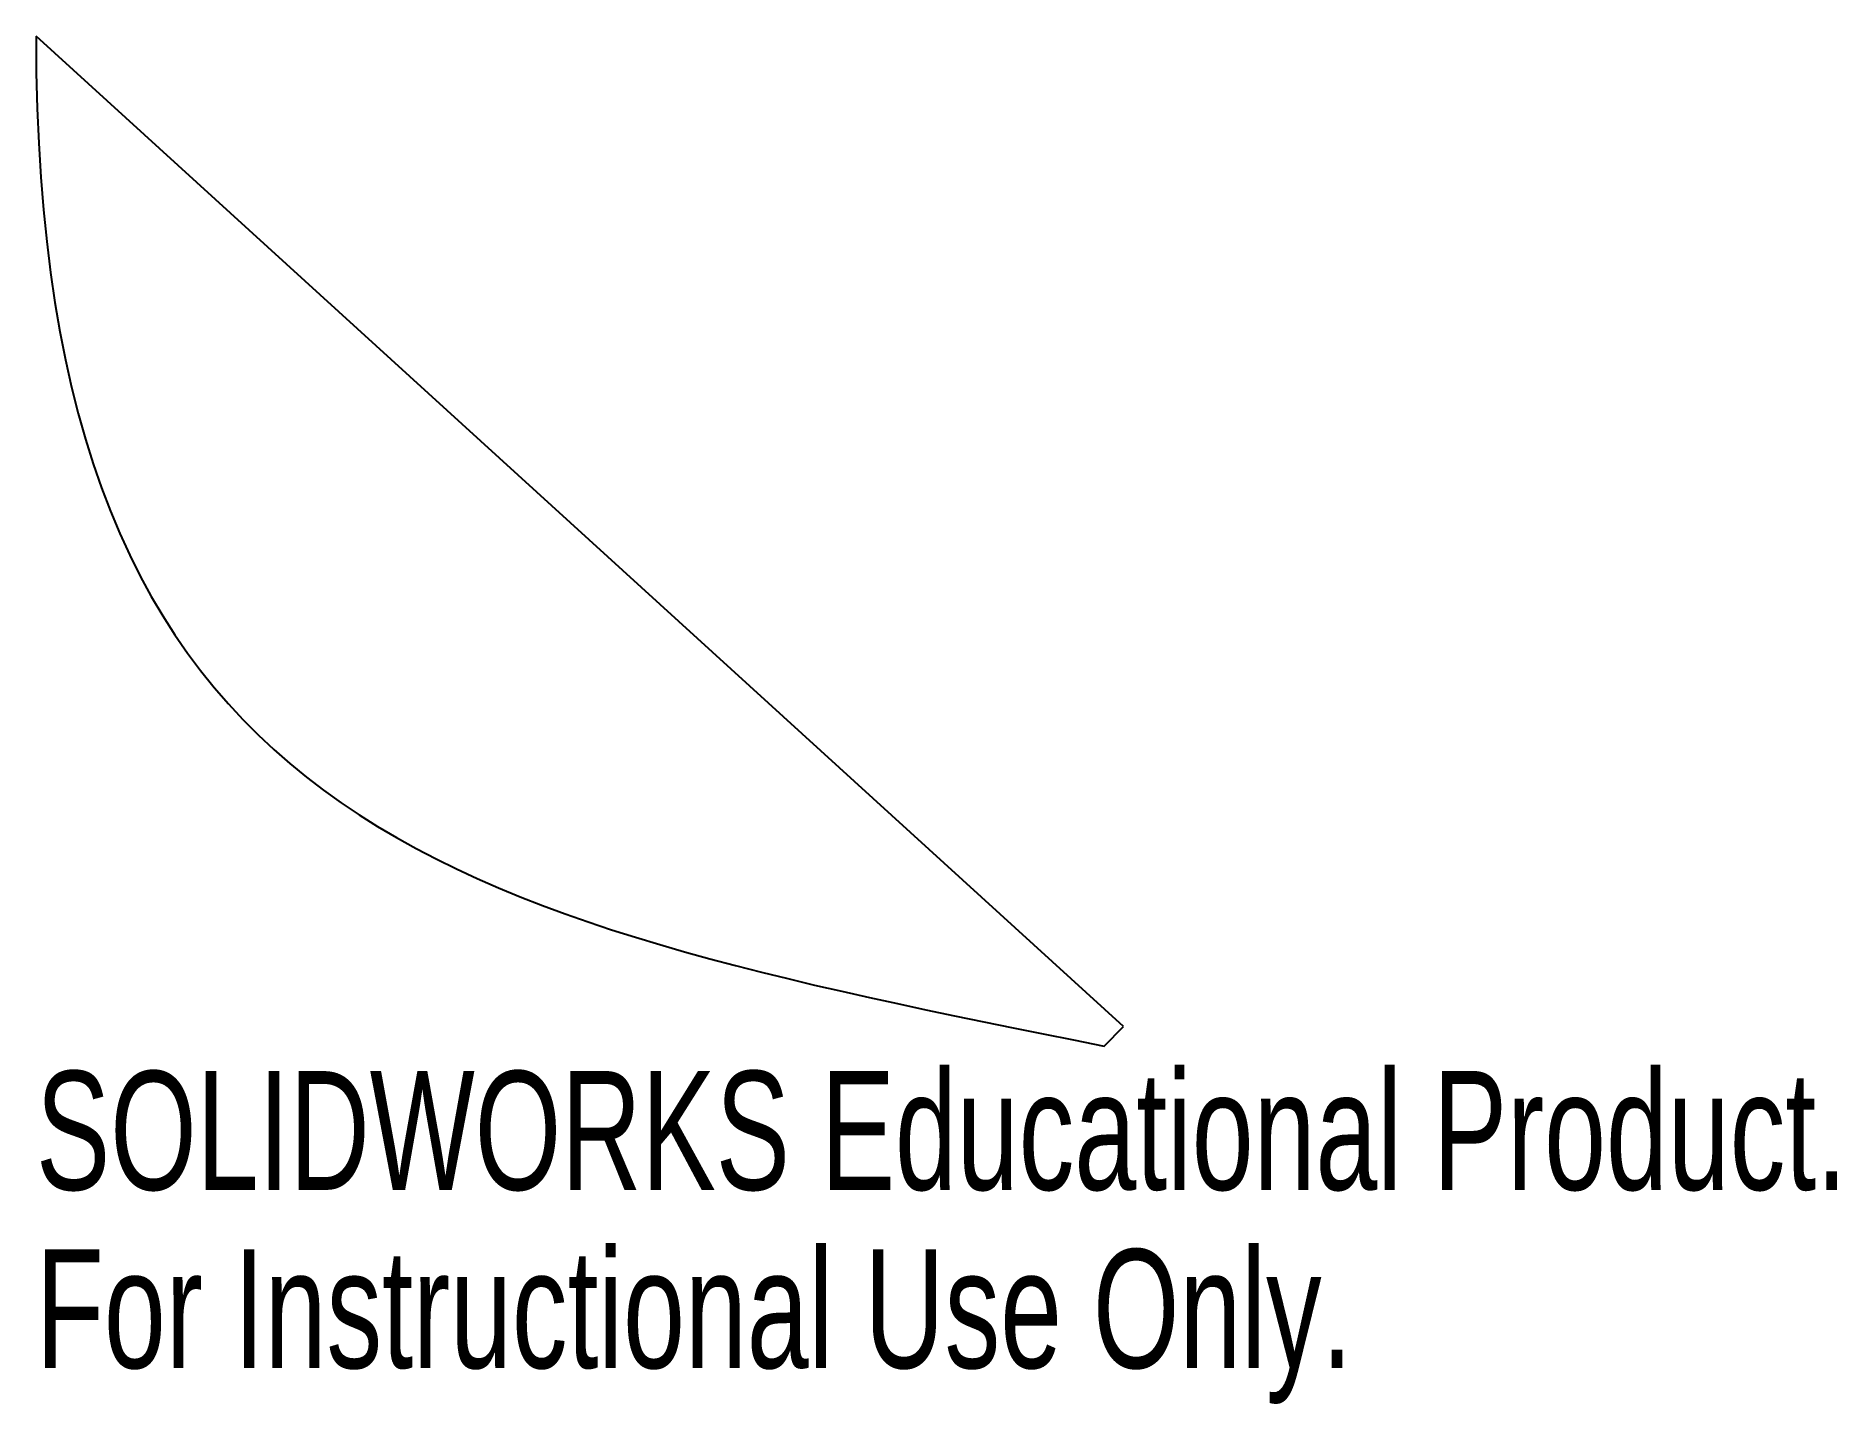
# Model space of a CAD drawing. Header units: inches. Extents: x -11.66 to -8.78, y 1.29 to 3.48.
import ezdxf

# ---------------------------------------------------------------- set-up
doc = ezdxf.new("R2010")
doc.units = ezdxf.units.IN
doc.header["$MEASUREMENT"] = 0
doc.styles.add('SLDTEXTSTYLE0', font='TXT', dxfattribs={"width": 0.7})

msp = doc.modelspace()

# ---------------------------------------------------------------- linework, layer by layer
at = {"color": 7, "linetype": 'Continuous', "lineweight": 25}
for p, q in [((-9.9217, 1.8972), (-11.6634, 3.4835)), ((-9.9528, 1.8661), (-9.9217, 1.8972))]:
    msp.add_line(p, q, dxfattribs=at)
msp.add_open_spline([(-11.6634, 3.4835), (-11.6634, 2.2091), (-11.0056, 2.0767), (-9.9528, 1.8661)], degree=3, dxfattribs=at)

# ---------------------------------------------------------------- texts
at = {"color": 7, "linetype": 'Continuous', "char_height": 0.1903, "attachment_point": 1, "style": 'SLDTEXTSTYLE0'}
for s, insert in [('SOLIDWORKS Educational Product.', (-11.6634, 1.826)), ('For Instructional Use Only.', (-11.6634, 1.5406))]:
    msp.add_mtext(s, dxfattribs=dict(at, insert=insert))

doc.saveas('drawing.dxf')
